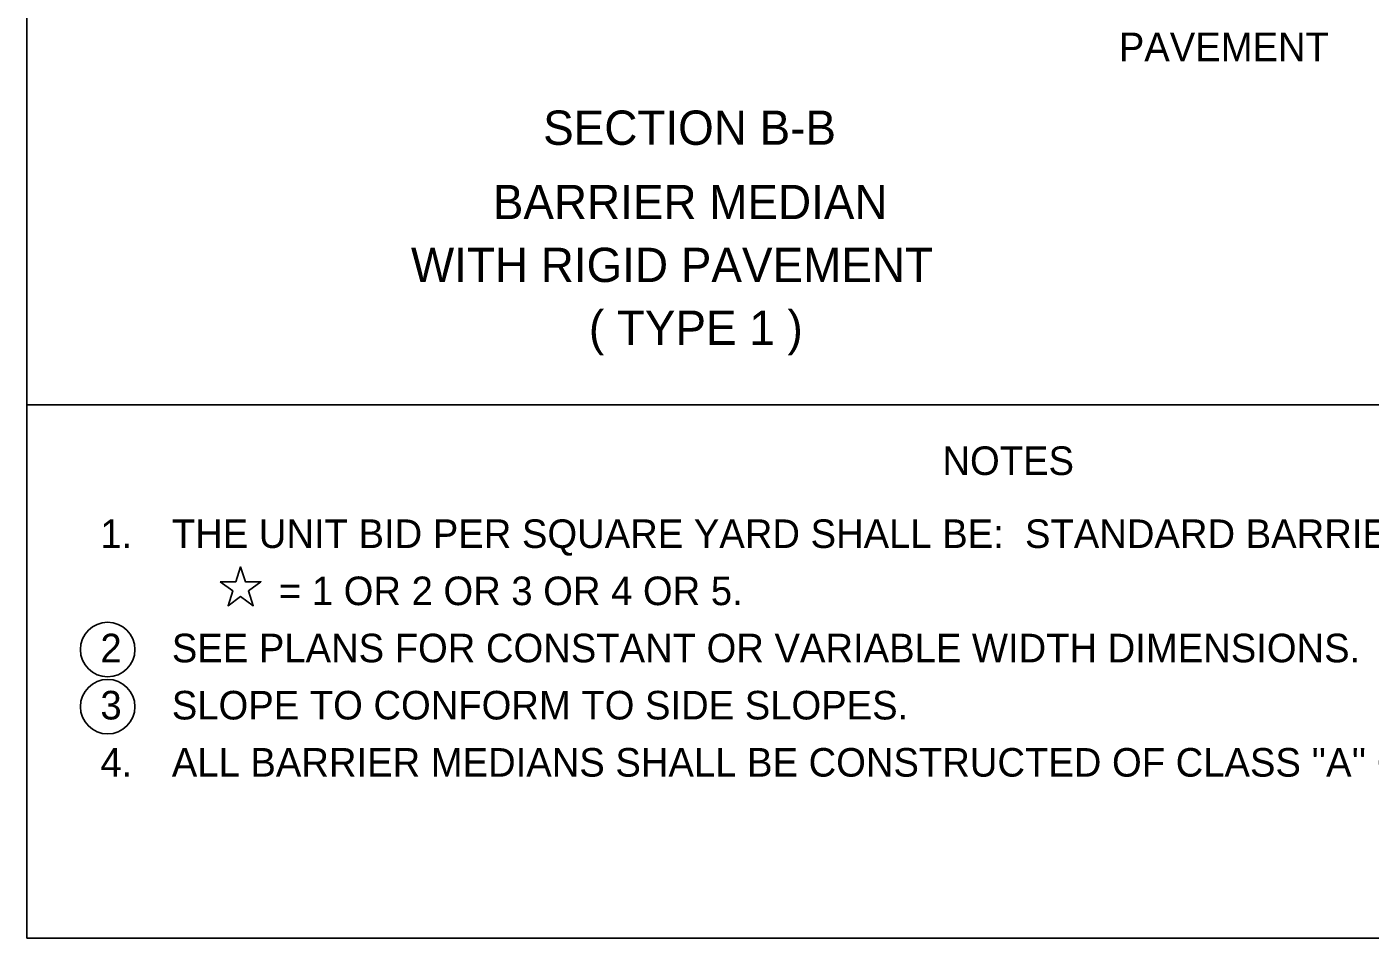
# Model space of a CAD drawing. Extents: x 1007 to 1035.5, y 1000.5 to 1021.5.
# Drawn here: x 1007 to 1016.41, y 1000.5 to 1006.88 of the extents above; entities that cross this region are included whole.
import ezdxf

# ---------------------------------------------------------------- set-up
doc = ezdxf.new("R2010")
doc.units = 0
for name, color, linetype in [('Level 1', 7, 'Continuous'), ('Level 10', 7, 'Continuous'), ('Level 11', 7, 'Continuous')]:
    doc.layers.add(name, color=color, linetype=linetype)

msp = doc.modelspace()

# ---------------------------------------------------------------- linework, layer by layer
at = {"layer": 'Level 1'}
msp.add_line((1030.4369, 1004.2304), (1007, 1004.2304), dxfattribs=at)
msp.add_lwpolyline([(1008.3542, 1002.9939), (1008.4632, 1002.9939), (1008.4968, 1003.0975), (1008.5305, 1002.9939), (1008.6395, 1002.9939), (1008.5513, 1002.9298), (1008.5851, 1002.8262), (1008.4968, 1002.8903), (1008.4087, 1002.8262), (1008.4423, 1002.9298)], close=True, dxfattribs=at)
for centre in [(1007.5657, 1002.5194), (1007.5657, 1002.1194)]:
    msp.add_circle(centre, 0.191, dxfattribs=at)
at = {"layer": 'Level 10'}
for p in [(1007, 1021.5), (1035.5, 1000.5)]:
    msp.add_line(p, (1007, 1000.5), dxfattribs=at)
at = {"layer": 'Level 11'}
msp.add_lwpolyline([(1007, 1000.5), (1035.5, 1000.5), (1035.5, 1021.5), (1007, 1021.5)], close=True, dxfattribs=at)

# ---------------------------------------------------------------- texts
at = {"layer": 'Level 1'}
for s, height, p in [('PAVEMENT', 0.2, (1014.6464, 1006.636)), ('SECTION B-B', 0.24, (1010.6153, 1006.0508)), ('BARRIER MEDIAN', 0.24, (1010.2628, 1005.5308)), (' WITH RIGID PAVEMENT', 0.24, (1009.6003, 1005.0908)), ('( TYPE 1 )', 0.24, (1010.9355, 1004.6508)), ('NOTES', 0.2, (1013.4112, 1003.7406)), ('1.', 0.2, (1007.515, 1003.2299)), ('THE UNIT BID PER SQUARE YARD SHALL BE:  STANDARD BARRIER MEDIAN TYPE      .', 0.2, (1008.015, 1003.2299)), ('= 1 OR 2 OR 3 OR 4 OR 5.', 0.2, (1008.765, 1002.8299)), ('2', 0.2, (1007.515, 1002.4299)), ('SEE PLANS FOR CONSTANT OR VARIABLE WIDTH DIMENSIONS.', 0.2, (1008.015, 1002.4299)), ('3', 0.2, (1007.515, 1002.0299)), ('SLOPE TO CONFORM TO SIDE SLOPES.', 0.2, (1008.015, 1002.0299)), ('4.', 0.2, (1007.515, 1001.6299)), ("ALL BARRIER MEDIANS SHALL BE CONSTRUCTED OF CLASS ''A'' CONCRETE.", 0.2, (1008.015, 1001.6299))]:
    msp.add_text(s, height=height, dxfattribs=at).set_placement(p)

doc.saveas('drawing.dxf')
